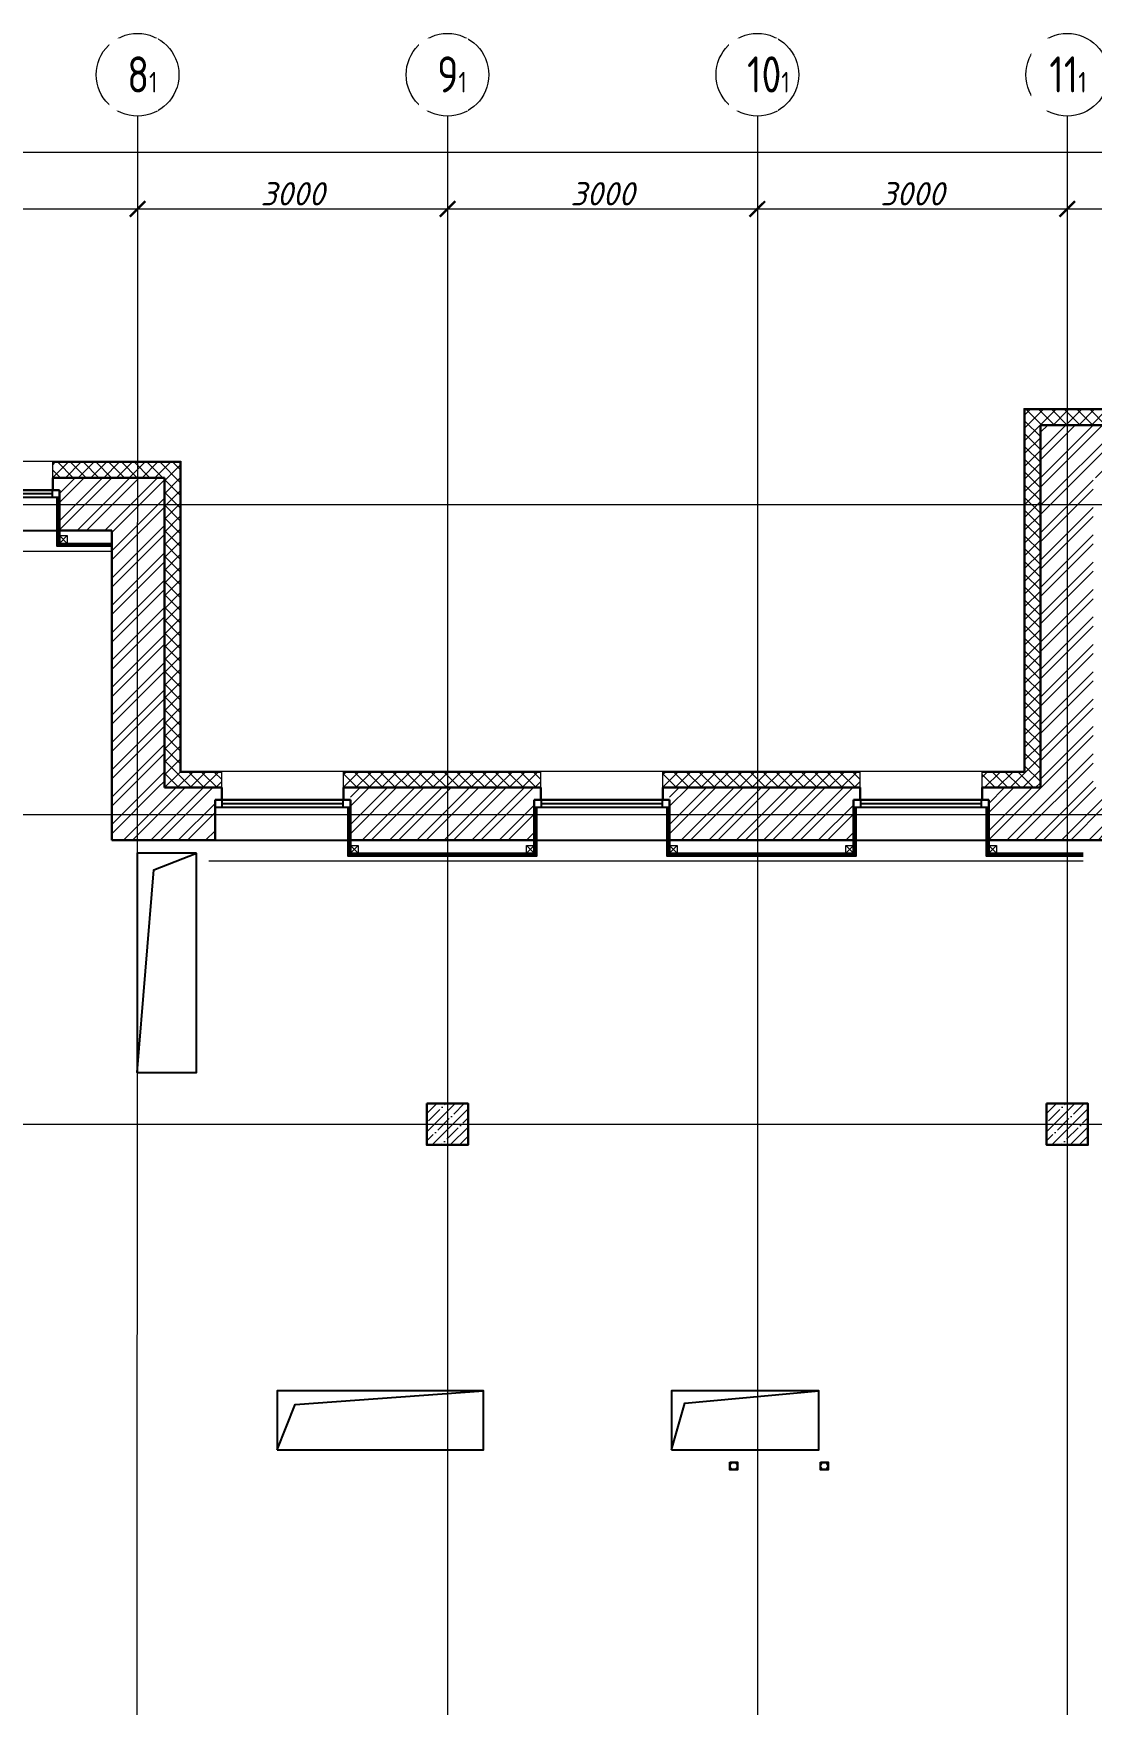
# Model space of a CAD drawing. Header units: millimetres. Extents: x 0 to 546, y 0 to 356.
# Drawn here: x 351.2 to 361.44, y 310.4 to 326.59 of the extents above; entities that cross this region are included whole.
import ezdxf
from ezdxf import colors
from ezdxf.entities.mleader import LeaderData, LeaderLine
from ezdxf.math import Vec2, Vec3

# ---------------------------------------------------------------- set-up
doc = ezdxf.new("R2010")
doc.units = ezdxf.units.MM
doc.linetypes.add('CENTER', pattern=[2, 1.25, -0.25, 0.25, -0.25])
for name, color, linetype, lineweight in [('_0', 250, 'Continuous', 9), ('АР_Колонны', 250, 'Continuous', 30), ('АР_Колонны Штрих', 250, 'Continuous', 5), ('АР_Навесной фасад', 147, 'Continuous', 5), ('АР_Оси', 195, 'Continuous', 9), ('АР_Оси размеры', 164, 'Continuous', 9), ('АР_Отметки', 250, 'Continuous', 15), ('АР_Подоконники', 163, 'Continuous', 9), ('АР_Сущ Несущая стена', 216, 'Continuous', 30), ('АР_Утеплитель', 250, 'Continuous', 9), ('АР_Штриховка кирпич', 250, 'Continuous', 9)]:
    doc.layers.add(name, color=color, linetype=linetype, lineweight=lineweight)
for name, color, linetype in [('АР_новое окно', 155, 'Continuous'), ('М_проемы ОВ нч', 210, 'Continuous'), ('ТХ_дозаторы', 7, 'Continuous')]:
    doc.layers.add(name, color=color, linetype=linetype)
doc.styles.add('ISOCPEUR', font='isocpeur.ttf', dxfattribs={"width": 0.7})
doc.styles.add('ГОСТ 2.304', font='isocpeur.ttf', dxfattribs={"width": 0.7})
doc.styles.add('Мой', font='isocpeui.ttf')
doc.dimstyles.new('Размер в модели', dxfattribs={"dimscale": 0.5, "dimtxt": 0.45, "dimasz": 0.3, "dimexe": 0.05, "dimexo": 0.05, "dimgap": 0.07, "dimtad": 1, "dimdec": 0, "dimlfac": 1000, "dimzin": 1, "dimdsep": 46, "dimtxsty": 'Мой', "dimblk": 'ARCHTICK', "dimcen": 0, "dimdle": 0.05, "dimclrd": 7, "dimclre": 7, "dimclrt": 7, "dimadec": 7, "dimazin": 0, "dimtfac": 1, "dimtdec": 0, "dimtmove": 0, "dimatfit": 3, "dimfxl": 1, "dimfxlon": 1, "dimtolj": 1, "dimtzin": 9, "dimlwd": 13, "dimlwe": -1, "dimarcsym": 1})
pattern_1 = [(45, (-646.32546, 355.85036), (-0.13258252, 0.13258252), []), (45, (-646.23707, 355.85036), (-0.13258252, 0.13258252), [])]

# ---------------------------------------------------------------- blocks, each defined once
blk = doc.blocks.new('*U16')
at = {"layer": 'АР_новое окно', "lineweight": 20}
for p, q in [((0, 1310), (-70, 1310)), ((0, 0), (-70, 0))]:
    blk.add_line(p, q, dxfattribs=at)
at = {"layer": 'АР_новое окно'}
for p, q in [((-70, 1310), (-70, 0)), ((-70, 0), (-70, 1310)), ((0, 1310), (0, 0)), ((0, 1240), (-70, 1240)), ((-35, 1240), (-35, 70)), ((0, 70), (-70, 70))]:
    blk.add_line(p, q, dxfattribs=at)
blk = doc.blocks.new('_ArchTick')
at = {"color": 0, "linetype": 'ByBlock', "const_width": 0.15}
blk.add_lwpolyline([(-0.5, -0.5), (0.5, 0.5)], dxfattribs=at)
blk = doc.blocks.new('*D272')
at = {"layer": 'АР_Оси размеры', "color": 7, "ltscale": 100, "transparency": 16777216}
for p, q in [((349.204, 325.244), (349.204, 324.862)), ((352.204, 325.238), (352.204, 324.862))]:
    blk.add_line(p, q, dxfattribs=at)
at = {"layer": 'АР_Оси размеры', "color": 7, "lineweight": 13, "ltscale": 100, "transparency": 16777216}
blk.add_line((349.179, 324.887), (352.229, 324.887), dxfattribs=at)
at = {"layer": 'АР_Оси размеры', "color": 7, "lineweight": 13, "ltscale": 100, "transparency": 16777216, "xscale": 0.15, "yscale": 0.15, "zscale": 0.15, "rotation": 180}
blk.add_blockref('_ArchTick', (349.204, 324.887), dxfattribs=at)
at = {"layer": 'АР_Оси размеры', "color": 7, "lineweight": 13, "ltscale": 100, "transparency": 16777216, "xscale": 0.15, "yscale": 0.15, "zscale": 0.15}
blk.add_blockref('_ArchTick', (352.204, 324.887), dxfattribs=at)
at = {"layer": 'АР_Оси размеры', "color": 7, "ltscale": 100, "transparency": 16777216, "insert": (350.704, 325.034), "char_height": 0.225, "attachment_point": 5, "style": 'Мой'}
blk.add_mtext('\\A1;3000', dxfattribs=at)
blk = doc.blocks.new('*D273')
at = {"layer": 'АР_Оси размеры', "color": 7, "ltscale": 100, "transparency": 16777216}
for p, q in [((352.204, 325.238), (352.204, 324.862)), ((355.204, 325.25), (355.204, 324.862))]:
    blk.add_line(p, q, dxfattribs=at)
at = {"layer": 'АР_Оси размеры', "color": 7, "lineweight": 13, "ltscale": 100, "transparency": 16777216}
blk.add_line((352.179, 324.887), (355.229, 324.887), dxfattribs=at)
at = {"layer": 'АР_Оси размеры', "color": 7, "lineweight": 13, "ltscale": 100, "transparency": 16777216, "xscale": 0.15, "yscale": 0.15, "zscale": 0.15, "rotation": 180}
blk.add_blockref('_ArchTick', (352.204, 324.887), dxfattribs=at)
at = {"layer": 'АР_Оси размеры', "color": 7, "lineweight": 13, "ltscale": 100, "transparency": 16777216, "xscale": 0.15, "yscale": 0.15, "zscale": 0.15}
blk.add_blockref('_ArchTick', (355.204, 324.887), dxfattribs=at)
at = {"layer": 'АР_Оси размеры', "color": 7, "ltscale": 100, "transparency": 16777216, "insert": (353.704, 325.034), "char_height": 0.225, "attachment_point": 5, "style": 'Мой'}
blk.add_mtext('\\A1;3000', dxfattribs=at)
blk = doc.blocks.new('*D274')
at = {"layer": 'АР_Оси размеры', "color": 7, "ltscale": 100, "transparency": 16777216}
for p, q in [((355.204, 325.25), (355.204, 324.862)), ((358.204, 325.204), (358.204, 324.862))]:
    blk.add_line(p, q, dxfattribs=at)
at = {"layer": 'АР_Оси размеры', "color": 7, "lineweight": 13, "ltscale": 100, "transparency": 16777216}
blk.add_line((355.179, 324.887), (358.229, 324.887), dxfattribs=at)
at = {"layer": 'АР_Оси размеры', "color": 7, "lineweight": 13, "ltscale": 100, "transparency": 16777216, "xscale": 0.15, "yscale": 0.15, "zscale": 0.15, "rotation": 180}
blk.add_blockref('_ArchTick', (355.204, 324.887), dxfattribs=at)
at = {"layer": 'АР_Оси размеры', "color": 7, "lineweight": 13, "ltscale": 100, "transparency": 16777216, "xscale": 0.15, "yscale": 0.15, "zscale": 0.15}
blk.add_blockref('_ArchTick', (358.204, 324.887), dxfattribs=at)
at = {"layer": 'АР_Оси размеры', "color": 7, "ltscale": 100, "transparency": 16777216, "insert": (356.704, 325.034), "char_height": 0.225, "attachment_point": 5, "style": 'Мой'}
blk.add_mtext('\\A1;3000', dxfattribs=at)
blk = doc.blocks.new('*D275')
at = {"layer": 'АР_Оси размеры', "color": 7, "ltscale": 100, "transparency": 16777216}
for p, q in [((358.204, 325.204), (358.204, 324.862)), ((361.204, 325.204), (361.204, 324.862))]:
    blk.add_line(p, q, dxfattribs=at)
at = {"layer": 'АР_Оси размеры', "color": 7, "lineweight": 13, "ltscale": 100, "transparency": 16777216}
blk.add_line((358.179, 324.887), (361.229, 324.887), dxfattribs=at)
at = {"layer": 'АР_Оси размеры', "color": 7, "lineweight": 13, "ltscale": 100, "transparency": 16777216, "xscale": 0.15, "yscale": 0.15, "zscale": 0.15, "rotation": 180}
blk.add_blockref('_ArchTick', (358.204, 324.887), dxfattribs=at)
at = {"layer": 'АР_Оси размеры', "color": 7, "lineweight": 13, "ltscale": 100, "transparency": 16777216, "xscale": 0.15, "yscale": 0.15, "zscale": 0.15}
blk.add_blockref('_ArchTick', (361.204, 324.887), dxfattribs=at)
at = {"layer": 'АР_Оси размеры', "color": 7, "ltscale": 100, "transparency": 16777216, "insert": (359.704, 325.034), "char_height": 0.225, "attachment_point": 5, "style": 'Мой'}
blk.add_mtext('\\A1;3000', dxfattribs=at)
blk = doc.blocks.new('*D276')
at = {"layer": 'АР_Оси размеры', "color": 7, "ltscale": 100, "transparency": 16777216}
for p, q in [((367.204, 325.354), (367.204, 324.862)), ((361.204, 325.235), (361.204, 324.862))]:
    blk.add_line(p, q, dxfattribs=at)
at = {"layer": 'АР_Оси размеры', "color": 7, "lineweight": 13, "ltscale": 100, "transparency": 16777216}
blk.add_line((361.179, 324.887), (367.229, 324.887), dxfattribs=at)
at = {"layer": 'АР_Оси размеры', "color": 7, "lineweight": 13, "ltscale": 100, "transparency": 16777216, "xscale": 0.15, "yscale": 0.15, "zscale": 0.15, "rotation": 180}
blk.add_blockref('_ArchTick', (361.204, 324.887), dxfattribs=at)
at = {"layer": 'АР_Оси размеры', "color": 7, "lineweight": 13, "ltscale": 100, "transparency": 16777216, "xscale": 0.15, "yscale": 0.15, "zscale": 0.15}
blk.add_blockref('_ArchTick', (367.204, 324.887), dxfattribs=at)
at = {"layer": 'АР_Оси размеры', "color": 7, "ltscale": 100, "transparency": 16777216, "insert": (364.204, 325.034), "char_height": 0.225, "attachment_point": 5, "style": 'Мой'}
blk.add_mtext('\\A1;6000', dxfattribs=at)
blk = doc.blocks.new('*D283')
at = {"layer": 'АР_Оси размеры', "color": 7, "lineweight": 13, "ltscale": 100, "transparency": 16777216}
blk.add_line((331.179, 325.437), (394.739, 325.437), dxfattribs=at)
at = {"layer": 'АР_Оси размеры', "color": 7, "ltscale": 100, "transparency": 16777216}
for p, q in [((331.204, 325.437), (331.204, 325.462)), ((394.714, 325.437), (394.714, 325.462))]:
    blk.add_line(p, q, dxfattribs=at)
at = {"layer": 'АР_Оси размеры', "color": 7, "lineweight": 13, "ltscale": 100, "transparency": 16777216, "xscale": 0.15, "yscale": 0.15, "zscale": 0.15, "rotation": 180}
blk.add_blockref('_ArchTick', (331.204, 325.437), dxfattribs=at)
at = {"layer": 'АР_Оси размеры', "color": 7, "lineweight": 13, "ltscale": 100, "transparency": 16777216, "xscale": 0.15, "yscale": 0.15, "zscale": 0.15}
blk.add_blockref('_ArchTick', (394.714, 325.437), dxfattribs=at)
at = {"layer": 'АР_Оси размеры', "color": 7, "ltscale": 100, "transparency": 16777216, "insert": (362.959, 325.584), "char_height": 0.225, "attachment_point": 5, "style": 'Мой'}
blk.add_mtext('\\A1;63510', dxfattribs=at)
blk = doc.blocks.new('_DotSmall')
at = {"color": 0, "linetype": 'ByBlock', "const_width": 0.5}
blk.add_lwpolyline([(-0.0625, 0, 1), (0.0625, 0, 1)], format="xyb", close=True, dxfattribs=at)
blk = doc.blocks.new('A$C500e89c7')
at = {"ltscale": 100}
blk.add_circle((-37, 37), 35.3, dxfattribs=at)
at = {"layer": 'ТХ_дозаторы', "ltscale": 100}
blk.add_lwpolyline([(-73, 75), (0, 75), (0, 0), (-73, 0)], close=True, dxfattribs=at)
blk = doc.blocks.new('A$Ce02d65bd')
at = {"ltscale": 100}
for points in [[(0, 0), (0, 75), (75, 75), (75, 0), (0, 0)], [(0, 0), (75, 75)], [(0, 75), (75, 0)]]:
    blk.add_lwpolyline(points, dxfattribs=at)
blk = doc.blocks.new('прпр')
at = {"layer": 'АР_Колонны Штрих', "ltscale": 100}
h = blk.add_hatch(dxfattribs=at)
h.set_pattern_fill('ANSI35', scale=0.5)
h.set_pattern_definition([(45, (-602.04791, 356.09565), (-0.088388348, 0.088388348), []), (45, (-601.95952, 356.09565), (-0.088388348, 0.088388348), [0.15625, -0.03125, 0, -0.03125])])
h.paths.add_polyline_path([(355.4042, 316.2242), (355.0042, 316.2242), (355.0042, 315.8242), (355.4042, 315.8242)])
h = blk.add_hatch(dxfattribs=at)
h.set_pattern_fill('ANSI35', scale=0.5)
h.set_pattern_definition([(45, (-596.04791, 356.09565), (-0.088388348, 0.088388348), []), (45, (-595.95952, 356.09565), (-0.088388348, 0.088388348), [0.15625, -0.03125, 0, -0.03125])])
h.paths.add_polyline_path([(361.4042, 316.2242), (361.0042, 316.2242), (361.0042, 315.8242), (361.4042, 315.8242)])
at = {"layer": 'АР_Утеплитель', "ltscale": 100}
h = blk.add_hatch(dxfattribs=at)
h.set_pattern_fill('ANSI37', color=256, scale=0.7)
h.set_pattern_definition([(45, (-611.67578, 358.686325), (-0.061871843, 0.061871843), []), (135, (-611.67578, 358.686325), (-0.061871843, -0.061871843), [])])
h.paths.add_polyline_path([(366.6942, 322.7942), (360.9442, 322.7942), (360.9442, 319.2842), (360.3792, 319.2842), (360.3792, 319.4342), (360.7942, 319.4342), (360.7942, 322.9442), (366.6942, 322.9442)])
h = blk.add_hatch(dxfattribs=at)
h.set_pattern_fill('ANSI37', color=256, scale=0.7)
h.set_pattern_definition([(45, (-625.35078, 355.176325), (-0.061871843, 0.061871843), []), (135, (-625.35078, 355.176325), (-0.061871843, -0.061871843), [])])
h.paths.add_polyline_path([(353.0192, 319.2842), (352.4642, 319.2842), (352.4642, 322.2842), (351.3842, 322.2842), (351.3842, 322.4342), (352.6142, 322.4342), (352.6142, 319.4342), (353.0192, 319.4342)])
h = blk.add_hatch(dxfattribs=at)
h.set_pattern_fill('ANSI37', color=256, scale=0.7)
h.set_pattern_definition([(45, (-622.26078, 355.176325), (-0.061871843, 0.061871843), []), (135, (-622.26078, 355.176325), (-0.061871843, -0.061871843), [])])
h.paths.add_polyline_path([(356.1092, 319.2842), (354.1992, 319.2842), (354.1992, 319.4342), (356.1092, 319.4342)])
h = blk.add_hatch(dxfattribs=at)
h.set_pattern_fill('ANSI37', color=256, scale=0.7)
h.set_pattern_definition([(45, (-619.17078, 355.176325), (-0.061871843, 0.061871843), []), (135, (-619.17078, 355.176325), (-0.061871843, -0.061871843), [])])
h.paths.add_polyline_path([(359.1992, 319.2842), (357.2892, 319.2842), (357.2892, 319.4342), (359.1992, 319.4342)])
at = {"layer": 'АР_Штриховка кирпич', "ltscale": 100}
h = blk.add_hatch(dxfattribs=at)
h.set_pattern_fill('ANSI32', color=256, scale=0.5)
h.set_pattern_definition([(45, (-614.17546, 355.85036), (-0.13258252, 0.13258252), []), (45, (-614.08707, 355.85036), (-0.13258252, 0.13258252), [])])
h.paths.add_polyline_path([(366.6292, 322.7942), (360.9442, 322.7942), (360.9442, 319.2842), (360.4442, 319.2842), (360.4442, 318.7742), (361.5592, 318.7742), (361.5592, 319.2842), (361.4542, 319.2842), (361.4542, 322.2842), (366.6292, 322.2842)])
h = blk.add_hatch(dxfattribs=at)
h.set_pattern_fill('ANSI32', color=256, scale=0.5)
h.set_pattern_definition(pattern_1)
h.paths.add_polyline_path([(352.4642, 322.2842), (352.4642, 321.7631), (352.4642, 319.2842), (351.9542, 319.2842), (351.9542, 321.7742), (351.4492, 321.7742), (351.4492, 322.2842)])
h = blk.add_hatch(dxfattribs=at)
h.set_pattern_fill('ANSI32', color=256, scale=0.5)
h.set_pattern_definition(pattern_1)
h.paths.add_polyline_path([(352.9542, 319.2842), (352.4642, 319.2842), (351.9542, 319.2842), (351.9542, 318.7742), (352.9542, 318.7742)])
h = blk.add_hatch(dxfattribs=at)
h.set_pattern_fill('ANSI32', color=256, scale=0.5)
h.set_pattern_definition([(45, (-644.01546, 355.85036), (-0.13258252, 0.13258252), []), (45, (-643.92707, 355.85036), (-0.13258252, 0.13258252), [])])
h.paths.add_polyline_path([(356.0442, 319.2842), (354.2642, 319.2842), (354.2642, 318.7742), (356.0442, 318.7742)])
h = blk.add_hatch(dxfattribs=at)
h.set_pattern_fill('ANSI32', color=256, scale=0.5)
h.set_pattern_definition([(45, (-640.92546, 355.85036), (-0.13258252, 0.13258252), []), (45, (-640.83707, 355.85036), (-0.13258252, 0.13258252), [])])
h.paths.add_polyline_path([(359.1342, 319.2842), (357.3542, 319.2842), (357.3542, 318.7742), (359.1342, 318.7742)])
for points in [[(351.4242, 322.0953), (351.4242, 321.6234), (351.9542, 321.6234)], [(351.4367, 322.0953), (351.4367, 321.6359), (351.9542, 321.6359)], [(351.4492, 322.1653), (351.4492, 321.6484), (351.9542, 321.6484)], [(354.2642, 319.1653), (354.2642, 318.6484), (356.0442, 318.6484), (356.0442, 319.0263)], [(357.3542, 319.1653), (357.3542, 318.6484), (359.1342, 318.6484), (359.1342, 319.0263)], [(360.4442, 319.1653), (360.4442, 318.6484), (361.3592, 318.6484)], [(354.2392, 319.0953), (354.2392, 318.6234), (356.0692, 318.6234), (356.0692, 319.0953)], [(354.2517, 319.0953), (354.2517, 318.6359), (356.0567, 318.6359), (356.0567, 319.0953)], [(357.3292, 319.0953), (357.3292, 318.6234), (359.1592, 318.6234), (359.1592, 319.0953)], [(357.3417, 319.0953), (357.3417, 318.6359), (359.1467, 318.6359), (359.1467, 319.0953)], [(360.4192, 319.0953), (360.4192, 318.6234), (361.3592, 318.6234)], [(360.4317, 319.0953), (360.4317, 318.6359), (361.3592, 318.6359)]]:
    blk.add_lwpolyline(points)
at = {"layer": 'АР_Колонны', "color": 7, "ltscale": 100}
for points in [[(355.0042, 316.2242), (355.4042, 316.2242), (355.4042, 315.8242), (355.0042, 315.8242)], [(361.0042, 316.2242), (361.4042, 316.2242), (361.4042, 315.8242), (361.0042, 315.8242)]]:
    blk.add_lwpolyline(points, close=True, dxfattribs=at)
at = {"layer": 'АР_Навесной фасад', "ltscale": 100}
for p, q in [((360.7842, 322.9542), (360.7842, 319.4442)), ((360.7942, 322.9442), (360.7942, 319.4342)), ((342.7842, 322.4442), (352.6242, 322.4442)), ((351.3842, 322.4342), (352.6142, 322.4342)), ((352.6142, 322.4342), (352.6142, 319.4342)), ((352.6242, 322.4442), (352.6242, 319.4442)), ((352.6242, 319.4442), (360.7842, 319.4442)), ((352.6142, 319.4342), (353.0192, 319.4342)), ((354.1992, 319.4342), (356.1092, 319.4342)), ((357.2892, 319.4342), (359.1992, 319.4342)), ((360.3792, 319.4342), (360.7942, 319.4342))]:
    blk.add_line(p, q, dxfattribs=at)
at = {"layer": 'АР_Навесной фасад', "color": 18, "ltscale": 100, "true_color": 0x000000}
for points in [[(360.7842, 322.9542), (369.1242, 322.9542)], [(360.7942, 322.9442), (366.6942, 322.9442)], [(351.3842, 322.2842), (351.3842, 322.4442)], [(353.0192, 319.2842), (353.0192, 319.4442)], [(354.1992, 319.2842), (354.1992, 319.4442)], [(356.1092, 319.2842), (356.1092, 319.4442)], [(357.2892, 319.2842), (357.2892, 319.4442)], [(359.1992, 319.2842), (359.1992, 319.4442)], [(360.3792, 319.2842), (360.3792, 319.4442)]]:
    blk.add_lwpolyline(points, dxfattribs=at)
at = {"layer": 'АР_новое окно'}
for p, q in [((350.1392, 321.7742), (351.4492, 321.7742)), ((352.9542, 318.7742), (354.2642, 318.7742)), ((356.0442, 318.7742), (357.3542, 318.7742)), ((359.1342, 318.7742), (360.4442, 318.7742))]:
    blk.add_line(p, q, dxfattribs=at)
at = {"layer": 'АР_Оси', "linetype": 'CENTER', "ltscale": 1000}
for p, q in [((352.2042, 325.7866), (352.1768, 270.0543)), ((355.2042, 325.7866), (355.2042, 270.0543)), ((358.2042, 325.7866), (358.2042, 270.0543)), ((361.2042, 325.7866), (361.2042, 270.0543)), ((325.0705, 322.0242), (408.2489, 322.0242)), ((325.0705, 319.0242), (408.2489, 319.0242)), ((325.0705, 316.0242), (408.2489, 316.0242)), ((325.0807, 316.0245), (408.2591, 316.0245))]:
    blk.add_line(p, q, dxfattribs=at)
at = {"layer": 'АР_Оси', "ltscale": 0.5}
for centre in [(352.2042, 326.1866), (355.2042, 326.1866), (358.2042, 326.1866), (361.2042, 326.1866)]:
    blk.add_circle(centre, 0.4, dxfattribs=at)
at = {"layer": 'АР_Подоконники', "ltscale": 100}
for p, q in [((343.4542, 321.5742), (351.9542, 321.5742)), ((352.8942, 318.5742), (361.3592, 318.5742))]:
    blk.add_line(p, q, dxfattribs=at)
at = {"layer": 'АР_Сущ Несущая стена', "color": 7, "ltscale": 100}
for p, q in [((360.9442, 322.7942), (366.6942, 322.7942)), ((360.9442, 322.7942), (360.9442, 319.2842)), ((351.3842, 322.2842), (352.4642, 322.2842)), ((351.3842, 322.1653), (351.3842, 322.2842)), ((352.4642, 322.2842), (352.4642, 319.2842)), ((351.3842, 322.1653), (351.4492, 322.1653)), ((351.4492, 322.1653), (351.4492, 321.7742)), ((351.4492, 321.7742), (351.9542, 321.7742)), ((351.9542, 321.7742), (351.9542, 318.7742)), ((352.4642, 319.2842), (353.0192, 319.2842)), ((353.0192, 319.1653), (353.0192, 319.2842)), ((354.1992, 319.2842), (356.1092, 319.2842)), ((354.1992, 319.1653), (354.1992, 319.2842)), ((356.1092, 319.1653), (356.1092, 319.2842)), ((357.2892, 319.2842), (359.1992, 319.2842)), ((357.2892, 319.1653), (357.2892, 319.2842)), ((359.1992, 319.1653), (359.1992, 319.2842)), ((360.3792, 319.2842), (360.9442, 319.2842)), ((360.3792, 319.1653), (360.3792, 319.2842)), ((352.9542, 319.1653), (352.9542, 318.7742)), ((352.9542, 319.1653), (353.0192, 319.1653)), ((354.1992, 319.1653), (354.2642, 319.1653)), ((354.2642, 319.1653), (354.2642, 318.7742)), ((356.0442, 319.1653), (356.0442, 318.7742)), ((356.0442, 319.1653), (356.1092, 319.1653)), ((357.2892, 319.1653), (357.3542, 319.1653)), ((357.3542, 319.1653), (357.3542, 318.7742)), ((359.1342, 319.1653), (359.1342, 318.7742)), ((359.1342, 319.1653), (359.1992, 319.1653)), ((360.3792, 319.1653), (360.4442, 319.1653)), ((360.4442, 319.1653), (360.4442, 318.7742)), ((351.9542, 318.7742), (352.9542, 318.7742)), ((354.2642, 318.7742), (356.0442, 318.7742)), ((357.3542, 318.7742), (359.1342, 318.7742)), ((360.4442, 318.7742), (361.5592, 318.7742))]:
    blk.add_line(p, q, dxfattribs=at)
at = {"layer": 'АР_Сущ Несущая стена', "color": 7, "lineweight": 15, "ltscale": 100}
for p, q in [((350.1392, 322.1653), (351.4492, 322.1653)), ((352.9542, 319.1653), (354.2642, 319.1653)), ((356.0442, 319.1653), (357.3542, 319.1653)), ((359.1342, 319.1653), (360.4442, 319.1653))]:
    blk.add_line(p, q, dxfattribs=at)
at = {"layer": 'М_проемы ОВ нч', "color": 1, "linetype": 'ByBlock'}
for points in [[(352.7742, 318.6484), (352.1997, 318.6484), (352.1997, 316.524), (352.7742, 316.524)], [(353.5542, 312.872), (355.5542, 312.872), (355.5542, 313.4438), (353.5542, 313.4438)], [(357.3742, 312.872), (358.7975, 312.872), (358.7975, 313.4438), (357.3742, 313.4438)]]:
    blk.add_lwpolyline(points, close=True, dxfattribs=at)
for points in [[(352.1997, 316.524), (352.3606, 318.4861), (352.7742, 318.6484)], [(353.5542, 312.872), (353.7304, 313.3108), (355.5542, 313.4438)], [(357.3742, 312.872), (357.5028, 313.3244), (358.7975, 313.4438)]]:
    blk.add_lwpolyline(points, dxfattribs=at)
at = {"layer": '_0', "color": 1, "lineweight": -3, "ltscale": 500, "xscale": 0.001, "yscale": 0.001, "zscale": 0.001}
for p in [(351.4492, 321.6484), (354.2642, 318.6484), (355.9692, 318.6484), (357.3542, 318.6484), (359.0592, 318.6484), (360.4442, 318.6484)]:
    blk.add_blockref('A$Ce02d65bd', p, dxfattribs=at)
at = {"layer": 'АР_новое окно', "xscale": -0.001, "yscale": 0.001, "zscale": 0.001, "rotation": 89.99999999999993}
for p in [(351.4492, 322.0953), (354.2642, 319.0953), (357.3542, 319.0953), (360.4442, 319.0953)]:
    blk.add_blockref('*U16', p, dxfattribs=at)
at = {"layer": 'ТХ_дозаторы', "ltscale": 100, "xscale": 0.001, "yscale": 0.001, "zscale": 0.001}
for p in [(358.0118, 312.6773), (358.8883, 312.6773)]:
    blk.add_blockref('A$C500e89c7', p, dxfattribs=at)
at = {"layer": 'АР_Оси размеры', "ltscale": 100}
for base, p1, p2, picture, middle in [((394.7142, 325.4366), (331.2042, 325.4366), (394.7142, 325.4366), '*D283', (362.9592, 325.5841)), ((352.2042, 324.887), (349.2042, 325.269), (352.2042, 325.2633), '*D272', (350.7042, 325.0345)), ((355.2042, 324.887), (352.2042, 325.2633), (355.2042, 325.2749), '*D273', (353.7042, 325.0345)), ((358.2042, 324.887), (355.2042, 325.2749), (358.2042, 325.2286), '*D274', (356.7042, 325.0345)), ((367.2042, 324.887), (361.2042, 325.2598), (367.2042, 325.3793), '*D276', (364.2042, 325.0345)), ((361.2042, 324.887), (358.2042, 325.2286), (361.2042, 325.2287), '*D275', (359.7042, 325.0345))]:
    dim = blk.add_linear_dim(base=base, p1=p1, p2=p2, dimstyle='Размер в модели', dxfattribs=at)
    dim.commit()
    dim.dimension.update_dxf_attribs({"geometry": picture, "text_midpoint": middle})
at = {"layer": 'АР_Отметки'}
ml = blk.add_multileader_mtext('Standard', dxfattribs=at)
ml.set_content('Л.4', color=256, style='ISOCPEUR')
ml.set_leader_properties(color=256, linetype='Continuous', lineweight=-1)
ml.set_arrow_properties(name='DOTSMALL')
ml.build(insert=Vec2(0, 0))
ml.multileader.update_dxf_attribs({"has_text_frame": 1, "text_left_attachment_type": 4, "text_right_attachment_type": 4, "dogleg_length": 100, "arrow_head_size": 0.18})
ctx = ml.context
ctx.base_point, ctx.char_height, ctx.arrow_head_size, ctx.landing_gap_size, ctx.plane_origin = Vec3(147485.2159, 168748.814), 0.25, 0.18, 0.05, Vec3(390.2341, 309.1284)
ctx.left_attachment, ctx.right_attachment = 4, 4
notes = []
notes.append((ctx, [(0, (0, 0, 0), (0, 0), (1, 0), 1, [])]))
ctx.mtext.insert, ctx.mtext.width, ctx.mtext.line_spacing_style, ctx.mtext.flow_direction = Vec3(362.1637, 321.6194), 0.852697, 2, 5
ml = blk.add_multileader_mtext('Standard', dxfattribs=at)
ml.set_content('Л.4', color=256, style='ISOCPEUR')
ml.set_leader_properties(color=256, linetype='Continuous', lineweight=-1)
ml.set_arrow_properties(name='DOTSMALL')
ml.build(insert=Vec2(0, 0))
ml.multileader.update_dxf_attribs({"has_text_frame": 1, "text_left_attachment_type": 4, "text_right_attachment_type": 4, "dogleg_length": 100, "arrow_head_size": 0.18})
ctx = ml.context
ctx.base_point, ctx.char_height, ctx.arrow_head_size, ctx.landing_gap_size, ctx.plane_origin = Vec3(147622.5144, 168748.553), 0.25, 0.18, 0.05, Vec3(526.7959, 309.402)
ctx.left_attachment, ctx.right_attachment = 4, 4
notes.append((ctx, [(0, (0, 0, 0), (0, 0), (1, 0), 1, [])]))
ctx.mtext.insert, ctx.mtext.width, ctx.mtext.line_spacing_style, ctx.mtext.flow_direction = Vec3(499.4622, 321.3584), 0.852697, 2, 5
ml = blk.add_multileader_mtext('Standard', dxfattribs=at)
ml.set_content('+8,400', color=256, style='ISOCPEUR')
ml.set_leader_properties(color=256, linetype='Continuous', lineweight=-1)
ml.set_arrow_properties(name='DOTSMALL')
ml.build(insert=Vec2(0, 0))
ml.multileader.update_dxf_attribs({"has_text_frame": 1, "text_left_attachment_type": 4, "text_right_attachment_type": 4, "dogleg_length": 100, "arrow_head_size": 0.18})
ctx = ml.context
ctx.base_point, ctx.char_height, ctx.arrow_head_size, ctx.landing_gap_size, ctx.plane_origin = Vec3(147485.035, 168748.0566), 0.25, 0.18, 0.05, Vec3(362.476, 321.3317)
ctx.left_attachment, ctx.right_attachment = 4, 4
notes.append((ctx, [(0, (0, 0, 0), (0, 0), (1, 0), 1, [])]))
ctx.mtext.insert, ctx.mtext.width, ctx.mtext.line_spacing_style, ctx.mtext.flow_direction = Vec3(361.9827, 320.862), 0.852697, 2, 5
ml = blk.add_multileader_mtext('Standard', dxfattribs=at)
ml.set_content('+7,050', color=256, style='ISOCPEUR')
ml.set_leader_properties(color=256, linetype='Continuous', lineweight=-1)
ml.set_arrow_properties(name='DOTSMALL')
ml.build(insert=Vec2(0, 0))
ml.multileader.update_dxf_attribs({"has_text_frame": 1, "text_left_attachment_type": 4, "text_right_attachment_type": 4, "dogleg_length": 100, "arrow_head_size": 0.18})
ctx = ml.context
ctx.base_point, ctx.char_height, ctx.arrow_head_size, ctx.landing_gap_size, ctx.plane_origin = Vec3(147490.3292, 168747.9848), 0.25, 0.18, 0.05, Vec3(367.1456, 319.1893)
ctx.left_attachment, ctx.right_attachment = 4, 4
notes.append((ctx, [(0, (0, 0, 0), (0, 0), (1, 0), 1, [])]))
ctx.mtext.insert, ctx.mtext.width, ctx.mtext.line_spacing_style, ctx.mtext.flow_direction = Vec3(367.277, 320.7902), 0.852697, 2, 5
ml = blk.add_multileader_mtext('Standard', dxfattribs=at)
ml.set_content('+11,550', color=256, style='ISOCPEUR')
ml.set_leader_properties(color=256, linetype='Continuous', lineweight=-1)
ml.set_arrow_properties(name='DOTSMALL')
ml.build(insert=Vec2(0, 0))
ml.multileader.update_dxf_attribs({"has_text_frame": 1, "text_left_attachment_type": 4, "text_right_attachment_type": 4, "dogleg_length": 100, "arrow_head_size": 0.18})
ctx = ml.context
ctx.base_point, ctx.char_height, ctx.arrow_head_size, ctx.landing_gap_size, ctx.plane_origin = Vec3(147621.9099, 168747.9026), 0.25, 0.18, 0.05, Vec3(496.6465, 319.7835)
ctx.left_attachment, ctx.right_attachment = 4, 4
notes.append((ctx, [(0, (0, 0, 0), (0, 0), (1, 0), 1, [])]))
ctx.mtext.insert, ctx.mtext.width, ctx.mtext.line_spacing_style, ctx.mtext.flow_direction = Vec3(498.8577, 320.708), 0.852697, 2, 5
ml = blk.add_multileader_mtext('Standard', dxfattribs=at)
ml.set_content('+11,550', color=256, style='ISOCPEUR')
ml.set_leader_properties(color=256, linetype='Continuous', lineweight=-1)
ml.set_arrow_properties(name='DOTSMALL')
ml.build(insert=Vec2(0, 0))
ml.multileader.update_dxf_attribs({"has_text_frame": 1, "text_left_attachment_type": 4, "text_right_attachment_type": 4, "dogleg_length": 100, "arrow_head_size": 0.18})
ctx = ml.context
ctx.base_point, ctx.char_height, ctx.arrow_head_size, ctx.landing_gap_size, ctx.plane_origin = Vec3(147621.9099, 168747.9026), 0.25, 0.18, 0.05, Vec3(496.6465, 319.7835)
ctx.left_attachment, ctx.right_attachment = 4, 4
notes.append((ctx, [(0, (0, 0, 0), (0, 0), (1, 0), 1, [])]))
ctx.mtext.insert, ctx.mtext.width, ctx.mtext.line_spacing_style, ctx.mtext.flow_direction = Vec3(498.8577, 320.708), 0.852697, 2, 5
ml = blk.add_multileader_mtext('Standard', dxfattribs=at)
ml.set_content('+13,200', color=256, style='ISOCPEUR')
ml.set_leader_properties(color=256, linetype='Continuous', lineweight=-1)
ml.set_arrow_properties(name='DOTSMALL')
ml.build(insert=Vec2(0, 0))
ml.multileader.update_dxf_attribs({"has_text_frame": 1, "text_left_attachment_type": 4, "text_right_attachment_type": 4, "dogleg_length": 100, "arrow_head_size": 0.18})
ctx = ml.context
ctx.base_point, ctx.char_height, ctx.arrow_head_size, ctx.landing_gap_size, ctx.plane_origin = Vec3(147627.0658, 168747.8362), 0.25, 0.18, 0.05, Vec3(501.6465, 320.5285)
ctx.left_attachment, ctx.right_attachment = 4, 4
notes.append((ctx, [(0, (0, 0, 0), (0, 0), (1, 0), 1, [])]))
ctx.mtext.insert, ctx.mtext.width, ctx.mtext.line_spacing_style, ctx.mtext.flow_direction = Vec3(504.0135, 320.6416), 0.852697, 2, 5
ml = blk.add_multileader_mtext('Standard', dxfattribs=at)
ml.set_content('+13,340', color=256, style='ISOCPEUR')
ml.set_leader_properties(color=256, linetype='Continuous', lineweight=-1)
ml.set_arrow_properties(name='DOTSMALL')
ml.build(insert=Vec2(0, 0))
ml.multileader.update_dxf_attribs({"has_text_frame": 1, "text_left_attachment_type": 4, "text_right_attachment_type": 4, "dogleg_length": 100, "arrow_head_size": 0.18})
ctx = ml.context
ctx.base_point, ctx.char_height, ctx.arrow_head_size, ctx.landing_gap_size, ctx.plane_origin = Vec3(147626.95, 168746.2444), 0.25, 0.18, 0.05, Vec3(502.3289, 319.0113)
ctx.left_attachment, ctx.right_attachment = 4, 4
notes.append((ctx, [(0, (0, 0, 0), (0, 0), (1, 0), 1, [])]))
ctx.mtext.insert, ctx.mtext.width, ctx.mtext.line_spacing_style, ctx.mtext.flow_direction = Vec3(503.8977, 319.0498), 0.852697, 2, 5
ml = blk.add_multileader_mtext('Standard', dxfattribs=at)
ml.set_content('+6,300', color=256, style='ISOCPEUR')
ml.set_leader_properties(color=256, linetype='Continuous', lineweight=-1)
ml.set_arrow_properties(name='DOTSMALL')
ml.build(insert=Vec2(0, 0))
ml.multileader.update_dxf_attribs({"has_text_frame": 1, "text_left_attachment_type": 4, "text_right_attachment_type": 4, "dogleg_length": 100, "arrow_head_size": 0.18})
ctx = ml.context
ctx.base_point, ctx.char_height, ctx.arrow_head_size, ctx.landing_gap_size, ctx.plane_origin = Vec3(147516.4938, 168745.4046), 0.25, 0.18, 0.05, Vec3(401.7354, 315.6357)
ctx.left_attachment, ctx.right_attachment = 4, 4
notes.append((ctx, [(0, (0, 0, 0), (0, 0), (1, 0), 1, [])]))
ctx.mtext.insert, ctx.mtext.width, ctx.mtext.line_spacing_style, ctx.mtext.flow_direction = Vec3(393.4415, 318.21), 0.852697, 2, 5
ml = blk.add_multileader_mtext('Standard', dxfattribs=at)
ml.set_content('Л.5', color=256, style='ISOCPEUR')
ml.set_leader_properties(color=256, linetype='Continuous', lineweight=-1)
ml.set_arrow_properties(name='DOTSMALL')
ml.build(insert=Vec2(0, 0))
ml.multileader.update_dxf_attribs({"has_text_frame": 1, "text_left_attachment_type": 4, "text_right_attachment_type": 4, "dogleg_length": 100, "arrow_head_size": 0.18})
ctx = ml.context
ctx.base_point, ctx.char_height, ctx.arrow_head_size, ctx.landing_gap_size, ctx.plane_origin = Vec3(147515.0398, 168745.3867), 0.25, 0.18, 0.05, Vec3(417.7204, 304.1381)
ctx.left_attachment, ctx.right_attachment = 4, 4
notes.append((ctx, [(0, (0, 0, 0), (0, 0), (1, 0), 1, [])]))
ctx.mtext.insert, ctx.mtext.width, ctx.mtext.line_spacing_style, ctx.mtext.flow_direction = Vec3(391.9876, 318.1921), 0.852697, 2, 5
ml = blk.add_multileader_mtext('Standard', dxfattribs=at)
ml.set_content('+8,400', color=256, style='ISOCPEUR')
ml.set_leader_properties(color=256, linetype='Continuous', lineweight=-1)
ml.set_arrow_properties(name='DOTSMALL')
ml.build(insert=Vec2(0, 0))
ml.multileader.update_dxf_attribs({"has_text_frame": 1, "text_left_attachment_type": 4, "text_right_attachment_type": 4, "dogleg_length": 100, "arrow_head_size": 0.18})
ctx = ml.context
ctx.base_point, ctx.char_height, ctx.arrow_head_size, ctx.landing_gap_size, ctx.plane_origin = Vec3(147515.836, 168738.7517), 0.25, 0.18, 0.05, Vec3(396.7019, 318.1025)
ctx.left_attachment, ctx.right_attachment = 4, 4
notes.append((ctx, [(0, (0, 0, 0), (0, 0), (1, 0), 1, [])]))
ctx.mtext.insert, ctx.mtext.width, ctx.mtext.line_spacing_style, ctx.mtext.flow_direction = Vec3(392.7837, 311.5571), 0.852697, 2, 5
ml = blk.add_multileader_mtext('Standard', dxfattribs=at)
ml.set_content('+8,400', color=256, style='ISOCPEUR')
ml.set_leader_properties(color=256, linetype='Continuous', lineweight=-1)
ml.set_arrow_properties(name='DOTSMALL')
ml.build(insert=Vec2(0, 0))
ml.multileader.update_dxf_attribs({"has_text_frame": 1, "text_left_attachment_type": 4, "text_right_attachment_type": 4, "dogleg_length": 100, "arrow_head_size": 0.18})
ctx = ml.context
ctx.base_point, ctx.char_height, ctx.arrow_head_size, ctx.landing_gap_size, ctx.plane_origin = Vec3(147488.2947, 168737.906), 0.25, 0.18, 0.05, Vec3(365.4197, 310.1709)
ctx.left_attachment, ctx.right_attachment = 4, 4
notes.append((ctx, [(0, (0, 0, 0), (0, 0), (1, 0), 1, [])]))
ctx.mtext.insert, ctx.mtext.width, ctx.mtext.line_spacing_style, ctx.mtext.flow_direction = Vec3(365.2424, 310.7114), 0.852697, 2, 5
for ctx, leaders in notes:
    for number, flags, end, landing, length, lines in leaders:
        leader = LeaderData()
        leader.index, (leader.has_last_leader_line, leader.has_dogleg_vector, leader.attachment_direction) = number, flags
        leader.last_leader_point, leader.dogleg_vector, leader.dogleg_length = Vec3(end), Vec3(landing), length
        for number, points, colour, breaks in lines:
            line = LeaderLine()
            line.index, line.vertices, line.color, line.breaks = number, Vec3.list(points), colors.encode_raw_color(colour), breaks
            leader.lines.append(line)
        ctx.leaders.append(leader)
at = {"layer": 'АР_Оси', "char_height": 0.35, "width": 0.123867, "attachment_point": 1, "line_spacing_factor": 1.149209, "style": 'ГОСТ 2.304', "bg_fill": 2}
for s, insert in [('{\\W0.8;8\\H0.57143x;1}', (352.1044, 326.3644)), ('{\\W0.8;9\\H0.57143x;1}', (355.1044, 326.3644)), ('{\\W0.8;10\\H0.57143x;1}', (358.1044, 326.3644)), ('{\\W0.8;11\\H0.57143x;1}', (361.0301, 326.3644))]:
    blk.add_mtext(s, dxfattribs=dict(at, insert=insert))

msp = doc.modelspace()

# ---------------------------------------------------------------- block references
msp.add_blockref('прпр', (0, 0))

doc.saveas('drawing.dxf')
